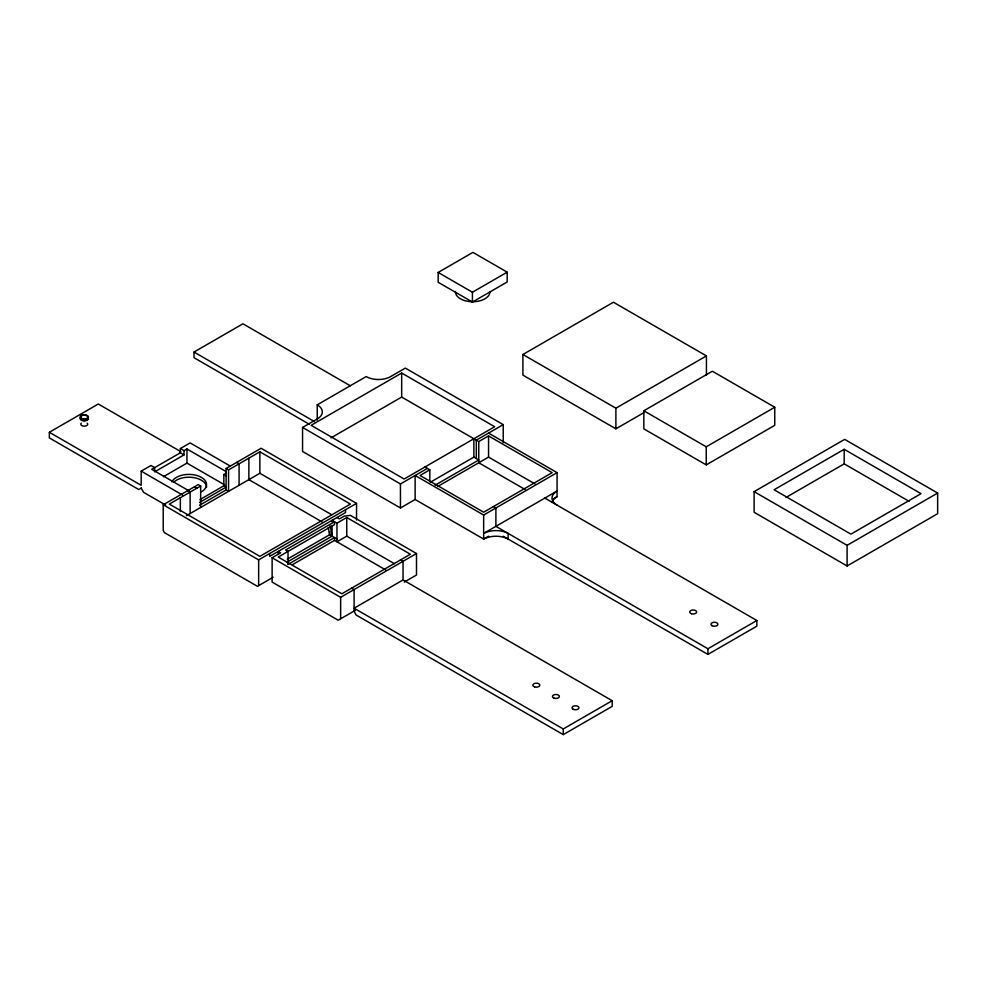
<?xml version="1.0" encoding="UTF-8"?>
<svg xmlns="http://www.w3.org/2000/svg" width="987" height="987" viewBox="0 0 987 987"><rect width="100%" height="100%" fill="white"/><g stroke="black" fill="none" stroke-linecap="round" stroke-linejoin="round"><path stroke-width="1.48" d="M141.388 487.997L138.748 489.527L49.35 437.92L49.35 432.269L98.293 404.004L180.818 451.651M309.301 424.262L194.007 357.701L194.007 352.051L242.95 323.798L350.286 385.769M438.166 272.449L472.921 252.376L507.182 272.165L507.182 281.998L472.428 302.059L438.166 282.282L438.166 272.449L472.428 292.226L507.182 272.165M49.35 432.269L141.19 485.296L141.19 471.157L150.986 465.506L154.651 467.628L154.651 471.872L184.014 454.908L184.014 450.677L180.35 448.554L180.35 452.799L184.014 454.908M180.35 448.554L190.133 442.904L230.181 466.024M180.35 452.799L151.714 469.318L189.64 491.218M184.014 450.677L186.95 448.974L226.035 471.539M163.46 476.672L186.95 463.113L224.728 484.913M317.246 420.141L317.246 404.83L366.189 376.578A17.31 9.993 0 0 0 390.667 376.578L405.349 368.102L503.234 424.62L503.234 442.632M273.14 577.247L257.434 586.315L164.434 532.622L163.213 530.5L163.213 504.789L198.214 484.605L200.657 486.011L200.657 507.466M199.534 505.295L226.109 489.947L226.109 468.48L261.099 448.271L356.541 503.37L356.541 520.013M226.109 468.48L228.552 469.886L259.877 451.799L350.422 504.086L259.877 556.36L169.332 504.086L200.657 486.011M557.075 505.147A17.31 9.993 0 0 1 557.075 491.02L483.655 533.412A17.754 10.252 0 0 1 508.132 533.412L508.132 539.062A17.754 10.252 0 0 0 483.655 539.062L415.132 499.496L400.451 507.972L302.565 451.466L302.565 427.445L317.246 418.969A17.31 9.993 0 0 0 317.246 404.83M199.929 499.619L223.839 485.814L223.839 474.513L226.282 473.106M401.672 373.049L311.127 425.323L404.127 479.016L494.672 426.729L401.672 373.049L401.672 397.07L331.101 437.809M199.534 502.469L226.109 487.122L223.839 485.814M186.469 515.67L259.877 473.279L331.78 514.795M643.857 412.677L615.888 428.827L522.9 375.134L522.9 354.506L613.445 302.232L706.433 355.912L706.433 375.072M163.213 504.789L258.656 559.888L356.541 503.37M355.493 610.225L338.183 620.218L272.116 582.071L272.116 557.766L280.678 552.819L278.235 551.412L278.235 554.484M302.565 427.445L400.451 483.951L427.371 468.418M503.234 424.62L476.314 440.153L476.314 458.523L478.769 459.991L435.107 485.185M288.019 564.354L288.019 551.412L278.235 557.063L341.86 593.792L410.382 554.238L346.758 517.509L336.962 523.159L332.076 520.334L332.076 521.741M288.216 551.301L334.507 524.578L334.507 521.753L285.576 549.993L288.019 551.412M429.814 480.57L429.814 469.824L420.03 475.475L483.655 512.216L552.177 472.65L488.553 435.921L478.769 441.571L401.672 397.07M287.291 559.173L329.621 534.744L336.962 538.976M287.094 562.121L332.076 536.151L332.064 526.046M288.216 564.293L334.519 537.57L334.519 540.395L386.016 570.116M430.221 482.31L473.871 457.117L476.314 458.523M292.189 564.835L334.519 540.395M394.479 563.7L346.758 536.151L336.962 541.801L336.962 523.159M437.759 486.443L488.553 457.117L534.942 483.901M522.9 354.506L615.888 408.199L706.433 355.912M643.832 410.777L712.355 371.223L774.758 407.249L774.758 425.335L706.236 464.889L643.832 428.864L643.832 410.777L706.236 446.803L774.758 407.249M272.116 557.766L340.638 597.332L416.502 553.534L416.502 575.002L404.263 582.071M415.132 499.496L415.132 475.475L483.655 515.041L557.075 472.65L557.075 496.671A17.31 9.993 0 0 0 552.152 502.432M612.199 700.708L403.041 579.949L354.099 608.214L563.256 728.961L612.199 700.708L612.199 706.359L563.256 734.624L356.036 614.975L354.099 611.039L354.099 589.56L351.643 588.141M488.553 536.237L483.655 539.062L483.655 515.041M553.399 498.793L557.075 496.671M754.117 491.649L844.662 439.375L937.65 493.056L937.65 513.684L847.105 565.97L754.117 512.278L754.117 491.649L847.105 545.342L937.65 493.056M844.193 449.307L774.092 489.774L850.93 534.14L921.031 493.673L844.193 449.307L844.193 463.853L909.101 501.334M785.997 497.448L844.193 463.853M493.451 506.565L495.893 507.972L495.893 526.342L707.913 648.755L756.856 620.502L756.856 626.153L707.913 654.406L503.234 536.237M488.553 433.096L557.075 472.65M544.836 498.09L756.856 620.502M525.158 489.552L478.769 462.767L478.769 441.571M424.928 466.999L429.814 469.824M194.007 352.051L314.594 421.671M416.502 553.534L350.422 515.387L344.303 516.09L339.417 518.915L336.962 517.509M236.633 462.397L239.076 463.816L239.076 485.296M400.586 559.888L403.041 561.307L403.041 579.949M322.107 521.926L248.872 479.633L248.872 458.165M223.839 474.513L226.109 475.82M226.109 489.947L228.552 491.366L228.552 469.886M194.538 486.727L196.993 488.133M187.69 490.662L190.133 492.069L190.133 513.548M141.19 471.157L182.57 495.055M165.705 505.097L143.633 492.353L141.19 488.121M330.139 525.898L332.076 536.151M328.264 527.514L329.621 534.744L329.621 531.857M847.105 545.342L847.105 565.97M707.913 648.755L707.913 654.406M706.236 446.803L706.236 464.889M615.888 408.199L615.888 428.827M563.256 728.961L563.256 734.624M488.553 435.921L488.553 457.117M473.871 438.746L473.871 457.117M472.428 292.226L472.428 302.059M400.451 483.951L400.451 507.972M346.758 517.509L346.758 536.151M345.536 509.736L345.536 512.561L269.673 556.36L269.673 553.534M340.638 597.332L340.638 618.8M259.877 451.799L259.877 473.279M258.656 559.888L258.656 585.599M186.95 448.974L186.95 463.113M180.35 497.719L180.35 511.525M87.251 423.164A3.467 1.999 0 0 1 84.253 426.162A3.467 1.999 0 0 1 81.255 423.164M171.861 481.952A17.655 10.191 0 0 1 197.733 475.759A17.655 10.191 0 0 1 201.397 491.785M173.626 482.31A17.655 10.191 0 0 1 193.477 477.572A17.655 10.191 0 0 1 206.567 487.405M88.275 417.896A4.158 2.393 0 0 1 84.253 420.906A4.158 2.393 0 0 1 80.243 417.896M87.596 417.994A3.467 1.999 0 0 1 87.251 419.512M86.708 419.919A3.467 1.999 0 0 1 81.81 419.919M81.255 419.512A3.467 1.999 0 0 1 80.909 419.031M489.971 292.041A17.31 9.993 0 0 1 472.168 301.726A17.31 9.993 0 0 1 455.389 291.436M711.985 625.672A3.467 1.999 0 0 0 717.783 624.771A3.467 1.999 0 0 0 713.539 622.328A3.467 1.999 0 0 0 711.985 625.672M691.443 613.717A3.467 1.999 0 0 0 696.625 611.977A3.467 1.999 0 0 0 691.443 610.25A3.467 1.999 0 0 0 691.443 613.717M573.089 709.209A3.467 1.999 0 0 0 578.851 708.259A3.467 1.999 0 0 0 574.533 705.853A3.467 1.999 0 0 0 573.089 709.209M554.188 698.204A3.467 1.999 0 0 0 559.37 696.477A3.467 1.999 0 0 0 554.188 694.737A3.467 1.999 0 0 0 554.188 698.204M534.609 686.903A3.467 1.999 0 0 0 539.803 685.163A3.467 1.999 0 0 0 534.609 683.436A3.467 1.999 0 0 0 534.609 686.903M81.81 418.513A3.467 1.999 0 0 0 87.596 417.612A3.467 1.999 0 0 0 83.364 415.169A3.467 1.999 0 0 0 81.81 418.513M81.316 418.821A4.158 2.393 0 0 0 88.275 417.748A4.158 2.393 0 0 0 83.179 414.811A4.158 2.393 0 0 0 81.316 418.821"/></g></svg>
